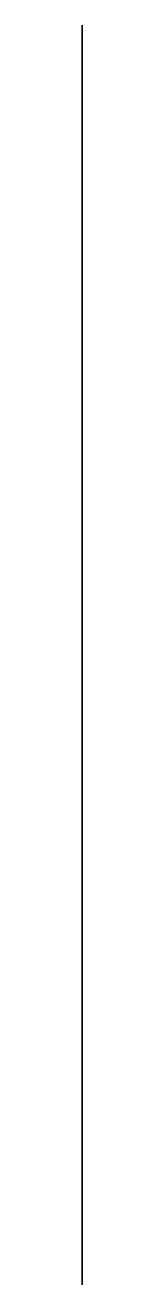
# Model space of a CAD drawing. Header units: metres. Extents: x 1000005 to 1000005, y 499990 to 500010.
import ezdxf

# ---------------------------------------------------------------- set-up
doc = ezdxf.new("R2010")
doc.units = ezdxf.units.M

msp = doc.modelspace()

# ---------------------------------------------------------------- linework, layer by layer
at = {"color": 1, "extrusion": (1, 0, 0)}
msp.add_circle((500000, 0, 1000005), 10, dxfattribs=at)

doc.saveas('drawing.dxf')
